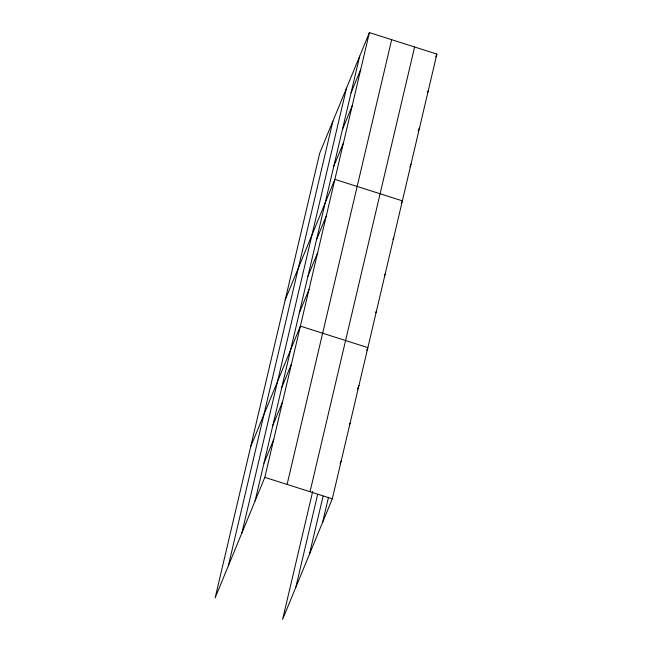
<?xml version="1.0" encoding="UTF-8"?>
<svg xmlns="http://www.w3.org/2000/svg" width="652" height="652" viewBox="0 0 652 652"><rect width="100%" height="100%" fill="white"/><g stroke="black" fill="none" stroke-linecap="round" stroke-linejoin="round"><path stroke-width="0.98" d="M228.314 565.912L332.895 121.166M241.908 532.928L346.489 88.183M255.103 500.915L359.676 56.178M369.399 32.6L319.7 153.179L215.119 597.917L264.818 477.346L369.399 32.6L436.881 54.083L332.3 498.821L282.601 619.4L312.691 491.453M287.092 484.428L391.665 39.691M310.034 491.738L414.607 46.993M295.796 587.387L317.679 494.338M309.39 554.412L323.066 496.253M322.585 522.399L328.51 497.199M351.053 92.869L360.768 69.291M342.422 129.552L352.137 105.983M333.8 166.244L343.514 142.674M285.185 299.944L334.883 179.365L402.365 200.849L401.249 203.571M316.546 239.626L326.261 216.056M307.915 276.318L317.63 252.748M299.284 313.009L309.007 289.439M250.678 446.71L300.376 326.13L367.858 347.614L366.734 350.336M281.77 387.508L291.485 363.93M272.878 425.308L282.601 401.738M263.995 463.116L273.71 439.538M435.756 56.806L436.881 54.083M427.5 92.584L428.25 90.775M418.128 131.093L419.619 127.466M409.872 166.879L410.996 164.157M392.993 239.349L393.743 237.54M384.362 276.04L385.112 274.231M375.739 312.732L376.481 310.922M357.475 389.04L358.967 385.413M349.333 425.031L350.083 423.221M340.067 463.743L341.192 461.021M264.818 477.346L332.3 498.821"/></g></svg>
